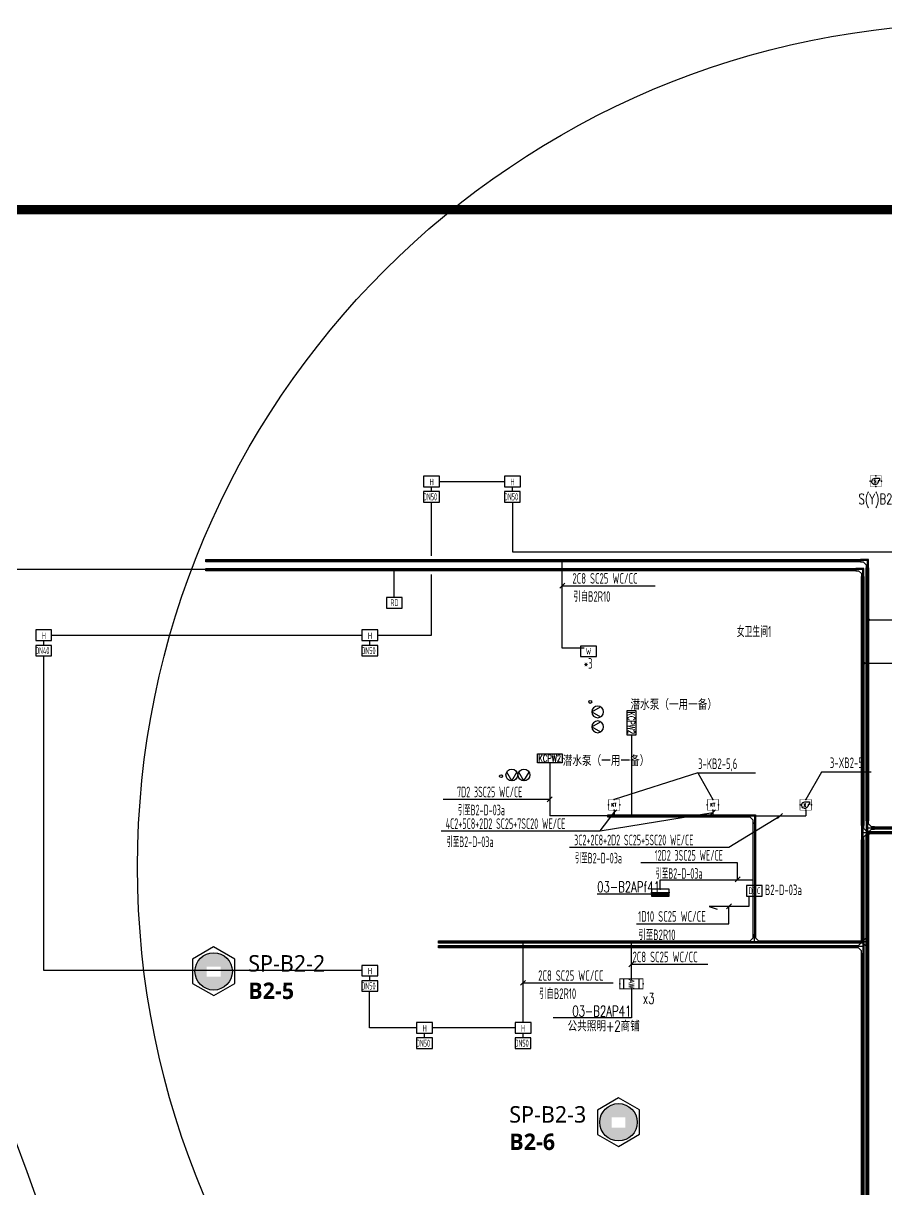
# Model space of a CAD drawing. Extents: x 444086 to 1693832, y -6784 to 371769.
# Drawn here: x 1428649 to 1465352, y 283399 to 332989 of the extents above; entities that cross this region are included whole.
import ezdxf
from ezdxf.enums import TextEntityAlignment as Align

# ---------------------------------------------------------------- set-up
doc = ezdxf.new("R2010")
doc.units = 0
doc.header["$LTSCALE"] = 1000
doc.header["$MEASUREMENT"] = 0
doc.linetypes.add('SZGX_a-zzgr$0$DASHDOT2', pattern=[6, 3, -1.5, 0, -1.5])
doc.layers.get('0').update_dxf_attribs({"color": 1, "linetype": 'CONTINUOUS'})
for name, color, linetype in [('AP', 7, 'CONTINUOUS'), ('CABLETRAY_DOTE', 5, 'CONTINUOUS'), ('CABLETRAY_WEAK', 6, 'CONTINUOUS'), ('T-BAS', 11, 'CONTINUOUS'), ('T-BSA TEXT', 7, '485_LINE'), ('T-I-CHANNELS', 2, 'CONTINUOUS'), ('T-METER DATA', 150, 'C_LINE'), ('T-R-INTEGRATE', 1, 'CONTINUOUS'), ('T-SYSTEM BLOCK', 4, 'CONTINUOUS'), ('T-TEXT', 7, 'CONTINUOUS'), ('WALL', 9, 'CONTINUOUS'), ('WIRE-通讯', 4, 'CONTINUOUS')]:
    doc.layers.add(name, color=color, linetype=linetype)
doc.layers.add('Arc_建筑红线', color=8, linetype='CONTINUOUS', lineweight=40)
doc.styles.add('_TCH_LABEL', font='COMPLEX', dxfattribs={"bigfont": 'GBCBIG'})
doc.styles.add('_TEL_DIM', font='SIMPLEX', dxfattribs={"width": 0.8, "height": 3.5, "bigfont": 'HZTXT'})
doc.styles.add('GBSTYLE', font='gbxwxt.shx', dxfattribs={"width": 0.6, "bigfont": 'gbhzfs.shx'})
doc.styles.add('HZTXT1', font='txtd.shx', dxfattribs={"width": 0.7, "bigfont": 'hztxt.shx'})
doc.styles.get("Standard").update_dxf_attribs({"font": 'GBENOR', "bigfont": 'GBCBIG'})
doc.linetypes.add('485_LINE', pattern='A,25.7,-3.58,["485",Standard,S=2.54,R=0,X=-3.2,Y=-1.27],-3.85', length=33.13)
doc.linetypes.add('C_LINE', pattern='A,25.7,-2.08,["C",Standard,S=2.54,R=0,X=-0.54,Y=-1.27],-2.35', length=30.13)

# ---------------------------------------------------------------- blocks, each defined once
blk = doc.blocks.new('空调抄费表')
at = {"layer": 'T-SYSTEM BLOCK'}
blk.add_lwpolyline([(-338, 0), (338, 0), (338, 450), (-338, 450)], close=True, dxfattribs=at)
at = {"layer": 'T-TEXT', "style": 'GBSTYLE', "width": 0.7}
blk.add_text('H', height=281, dxfattribs=at).set_placement((-84, 63))
blk = doc.blocks.new('*X692')
at = {"color": 0}
for p, q in [((-250, 33), (-183, 100)), ((-250, 68), (-218, 100)), ((-247, 0), (-147, 100)), ((-212, 0), (-112, 100)), ((-177, 0), (-77, 100)), ((-141, 0), (-41, 100)), ((-106, 0), (-6, 100)), ((-71, 0), (29, 100)), ((-35, 0), (65, 100)), ((0, 0), (100, 100)), ((35, 0), (135, 100)), ((71, 0), (171, 100)), ((106, 0), (206, 100)), ((141, 0), (241, 100)), ((177, 0), (250, 73)), ((212, 0), (250, 38)), ((247, 0), (250, 3))]:
    blk.add_line(p, q, dxfattribs=at)
blk = doc.blocks.new('$equip$00001414')
for p, q in [((0.75, 0.6), (-0.75, 0.6)), ((-0.75, 0.6), (-0.75, 0)), ((-0.75, 0.3), (0.75, 0.3)), ((-0.75, 0), (0.75, 0)), ((0.75, 0), (0.75, 0.6))]:
    blk.add_line(p, q)
at = {"const_width": 0.3}
blk.add_lwpolyline([(-0.75, 0.15), (0.75, 0.15)], dxfattribs=at)
for p in [(-0.75, 0.3), (0, 0.6), (0, 0), (0.75, 0.3)]:
    blk.add_point(p)
at = {"xscale": 0.00300000000061118, "yscale": 0.00300000000061118, "zscale": 0.00300000000061118}
blk.add_blockref('*X692', (0, 0), dxfattribs=at)
at = {"style": '_TCH_LABEL', "flags": 9}
blk.add_attdef('A', (0, 0), '', height=0.00002, dxfattribs=at)
blk = doc.blocks.new('$equip_U$00000481(GZ顾恪)')
at = {"const_width": 0.06}
blk.add_lwpolyline([(-0.72, 0.67), (-0.72, -0.67), (0.72, -0.67), (0.72, 0.67)], close=True, dxfattribs=at)
for p in [(-0.72, 0), (0, 0.67), (0.72, 0), (0, -0.67)]:
    blk.add_point(p)
at = {"color": 7, "style": '_TCH_LABEL'}
blk.add_attdef('$TEXT$', text='', height=0.4, dxfattribs=at).set_placement((-0.04, 0), align=Align.MIDDLE_CENTER)
at = {"color": 7, "style": '_TEL_DIM', "flags": 1}
blk.add_attdef('A', text='', height=0.000025, dxfattribs=at).set_placement((0, 0), align=Align.MIDDLE_CENTER)
blk = doc.blocks.new('$equip_U$00000289(PC-201201232)')
at = {"const_width": 0.075}
blk.add_lwpolyline([(-0.9, 1.68), (-0.9, 0), (0.9, 0), (0.9, 1.68)], close=True, dxfattribs=at)
blk.add_lwpolyline([(0.58, 1.3), (0.58, 0.89), (0.37, 0.89, -2.805884), (-0.14, 1.3)], format="xyb", close=True)
for p in [(-0.9, 0.84), (0, 1.68), (0, 0), (0.9, 0.84)]:
    blk.add_point(p)
at = {"color": 7, "style": '_TCH_LABEL'}
blk.add_attdef('$TEXT$', text='', height=0.5, dxfattribs=at).set_placement((-0.15, 0.79), align=Align.MIDDLE_CENTER)
at = {"color": 7, "style": '_TEL_DIM', "flags": 1}
blk.add_attdef('A', text='', height=0.000025, dxfattribs=at).set_placement((0, 0), align=Align.MIDDLE_CENTER)
blk = doc.blocks.new('DDC')
at = {"layer": 'T-SYSTEM BLOCK'}
blk.add_lwpolyline([(-300, -400), (300, -400), (300, 0), (-300, 0)], close=True, dxfattribs=at)
at = {"layer": 'T-TEXT', "style": 'GBSTYLE', "width": 0.7}
blk.add_text('DDC', height=250, dxfattribs=at).set_placement((5, -324), align=Align.CENTER)
blk = doc.blocks.new('14')
at = {"layer": 'T-BAS', "elevation": 0}
blk.add_lwpolyline([(-375, -522), (-375, 522), (0, 522), (0, -522), (-375, -522)], dxfattribs=at)
at = {"layer": 'T-BAS', "color": 7, "style": 'HZTXT1', "width": 0.7}
blk.add_text('KCPW2', height=300, rotation=90, dxfattribs=at).set_placement((-31, -1), align=Align.CENTER)
blk = doc.blocks.new('sb2')
at = {"layer": 'T-BAS'}
for q in [(125, 216), (125, -216)]:
    blk.add_line((-250, 0), q, dxfattribs=at)
blk.add_circle((0, 0), 250, dxfattribs=at)
blk = doc.blocks.new('$equip_U$00000265(GZ顾恪)')
at = {"linetype": 'Continuous'}
for p, q in [((-0.54, 0.7), (-0.54, 0)), ((0.54, 0.7), (0.54, 0))]:
    blk.add_line(p, q, dxfattribs=at)
at = {"const_width": 0.06}
blk.add_lwpolyline([(-0.82, 0.7), (0.82, 0.7), (0.82, 0), (-0.82, 0)], close=True, dxfattribs=at)
for p in [(-0.82, 0.35), (0, 0.7), (0, 0), (0.82, 0.35)]:
    blk.add_point(p)
at = {"color": 7, "style": '_TCH_LABEL'}
blk.add_attdef('$TEXT$', text='', height=0.36, dxfattribs=at).set_placement((-0.004, 0.344), align=Align.MIDDLE_CENTER)
at = {"color": 7, "style": '_TCH_LABEL', "flags": 1}
blk.add_attdef('A', text='', height=0.000025, dxfattribs=at).set_placement((0, 0), align=Align.MIDDLE_CENTER)
blk = doc.blocks.new('A$C78FD1D7B')
at = {"layer": 'T-SYSTEM BLOCK'}
blk.add_lwpolyline([(-300, 0), (300, 0), (300, 400), (-300, 400)], close=True, dxfattribs=at)
at = {"layer": 'T-TEXT', "style": 'GBSTYLE', "width": 0.7}
blk.add_text('RD', height=250, dxfattribs=at).set_placement((-149, 88))
blk = doc.blocks.new('$equip_U$00000228(PC-201201232)')
at = {"const_width": 0.06}
blk.add_lwpolyline([(-0.72, 1.35), (-0.72, 0), (0.72, 0), (0.72, 1.35)], close=True, dxfattribs=at)
blk.add_lwpolyline([(0.47, 1.04), (0.47, 0.71), (0.29, 0.71, -2.805884), (-0.11, 1.04)], format="xyb", close=True)
for p in [(-0.72, 0.67), (0, 1.35), (0, 0), (0.72, 0.67)]:
    blk.add_point(p)
at = {"color": 7, "style": '_TCH_LABEL'}
blk.add_attdef('$TEXT$', text='', height=0.4, dxfattribs=at).set_placement((-0.11, 0.63), align=Align.MIDDLE_CENTER)
at = {"color": 7, "style": '_TCH_LABEL', "flags": 1}
blk.add_attdef('A', text='', height=0.000025, dxfattribs=at).set_placement((0, 0), align=Align.MIDDLE_CENTER)
blk = doc.blocks.new('抄表水表')
at = {"layer": 'T-SYSTEM BLOCK'}
blk.add_lwpolyline([(-338, 0), (338, 0), (338, 450), (-338, 450)], close=True, dxfattribs=at)
at = {"layer": 'T-TEXT', "style": 'GBSTYLE', "width": 0.7}
blk.add_text('W', height=281, dxfattribs=at).set_placement((-113, 83))
blk = doc.blocks.new('A$C191A547F')
at = {"layer": 'T-METER DATA'}
blk.add_blockref('抄表水表', (90742, 39910, 0), dxfattribs=at)
at = {"layer": 'T-BSA TEXT', "linetype": 'ByBlock', "style": 'GBSTYLE', "width": 0.7}
blk.add_text('*3', height=450, dxfattribs=at).set_placement((90546, 39397, 0))

msp = doc.modelspace()

# ---------------------------------------------------------------- hatches: boundary and pattern name
at = {"layer": 'T-TEXT', "linetype": 'ByBlock'}
h = msp.add_hatch(color=256, dxfattribs=at)
edge = h.paths.add_edge_path()
edge.add_arc((1464625, 307606), 37.5, 0, 360)
h = msp.add_hatch(color=256, dxfattribs=at)
edge = h.paths.add_edge_path()
edge.add_arc((1464425, 305761), 37.5, 0, 360)
at = {"layer": 'WALL', "linetype": 'ByBlock'}
h = msp.add_hatch(dxfattribs=at)
h.set_pattern_fill('ESCHER', color=3)
h.set_pattern_definition([(60, (-1440496.316, -2109120.626), (-30.47999999, -7e-09), [27.94, -2.54]), (180, (-1440496.316, -2109120.626), (15.24, -26.3964543), [27.94, -2.54]), (300, (-1440496.316, -2109120.626), (30.47999999, -7e-09), [27.94, -2.54]), (60, (-1440493.776, -2109120.626), (-30.47999999, -7e-09), [5.08, -25.4]), (300, (-1440493.776, -2109120.626), (30.47999999, -7e-09), [5.08, -25.4]), (60, (-1440497.586, -2109118.426), (-30.47999999, -7e-09), [5.08, -25.4]), (180, (-1440497.586, -2109118.426), (15.24, -26.3964543), [5.08, -25.4]), (300, (-1440497.586, -2109122.826), (30.47999999, -7e-09), [5.08, -25.4]), (180, (-1440497.586, -2109122.826), (15.24, -26.3964543), [5.08, -25.4]), (60, (-1440506.476, -2109120.626), (-30.47999999, -7e-09), [5.08, -25.4]), (300, (-1440506.476, -2109120.626), (30.47999999, -7e-09), [5.08, -25.4]), (60, (-1440491.236, -2109129.425), (-30.47999999, -7e-09), [5.08, -25.4]), (180, (-1440491.236, -2109129.425), (15.24, -26.3964543), [5.08, -25.4]), (300, (-1440491.236, -2109111.827), (30.47999999, -7e-09), [5.08, -25.4]), (180, (-1440491.236, -2109111.827), (15.24, -26.3964543), [5.08, -25.4]), (0, (-1440491.236, -2109116.227), (-15.24, 26.3964543), [17.78, -12.7]), (0, (-1440491.236, -2109125.026), (-15.24, 26.3964543), [17.78, -12.7]), (120, (-1440495.046, -2109114.027), (-30.47999999, 7e-09), [17.78, -12.7]), (120, (-1440502.666, -2109118.426), (-30.47999999, 7e-09), [17.78, -12.7]), (240, (-1440502.666, -2109122.826), (15.23999999, -26.3964543), [17.78, -12.7]), (240, (-1440495.046, -2109127.225), (15.23999999, -26.3964543), [17.78, -12.7])])
h.paths.add_polyline_path([(1435955, 292646, 1), (1437547, 292646, 1)])
h.paths.add_polyline_path([(1437046, 292850), (1437046, 292416), (1436458, 292416), (1436458, 292850)], flags=16)
h = msp.add_hatch(dxfattribs=at)
h.set_pattern_fill('ESCHER', color=3)
h.set_pattern_definition([(60, (-1423266.624, -2115540.534), (-30.47999999, -7e-09), [27.94, -2.54]), (180, (-1423266.624, -2115540.534), (15.24, -26.3964543), [27.94, -2.54]), (300, (-1423266.624, -2115540.534), (30.47999999, -7e-09), [27.94, -2.54]), (60, (-1423264.084, -2115540.534), (-30.47999999, -7e-09), [5.08, -25.4]), (300, (-1423264.084, -2115540.534), (30.47999999, -7e-09), [5.08, -25.4]), (60, (-1423267.894, -2115538.334), (-30.47999999, -7e-09), [5.08, -25.4]), (180, (-1423267.894, -2115538.334), (15.24, -26.3964543), [5.08, -25.4]), (300, (-1423267.894, -2115542.733), (30.47999999, -7e-09), [5.08, -25.4]), (180, (-1423267.894, -2115542.733), (15.24, -26.3964543), [5.08, -25.4]), (60, (-1423276.784, -2115540.534), (-30.47999999, -7e-09), [5.08, -25.4]), (300, (-1423276.784, -2115540.534), (30.47999999, -7e-09), [5.08, -25.4]), (60, (-1423261.544, -2115549.332), (-30.47999999, -7e-09), [5.08, -25.4]), (180, (-1423261.544, -2115549.332), (15.24, -26.3964543), [5.08, -25.4]), (300, (-1423261.544, -2115531.735), (30.47999999, -7e-09), [5.08, -25.4]), (180, (-1423261.544, -2115531.735), (15.24, -26.3964543), [5.08, -25.4]), (0, (-1423261.544, -2115536.134), (-15.24, 26.3964543), [17.78, -12.7]), (0, (-1423261.544, -2115544.933), (-15.24, 26.3964543), [17.78, -12.7]), (120, (-1423265.354, -2115533.935), (-30.47999999, 7e-09), [17.78, -12.7]), (120, (-1423272.974, -2115538.334), (-30.47999999, 7e-09), [17.78, -12.7]), (240, (-1423272.974, -2115542.733), (15.23999999, -26.3964543), [17.78, -12.7]), (240, (-1423265.354, -2115547.133), (15.23999999, -26.3964543), [17.78, -12.7])])
h.paths.add_polyline_path([(1453185, 286226, 1), (1454777, 286226, 1)])
h.paths.add_polyline_path([(1454276, 286431), (1454276, 285996), (1453687, 285996), (1453687, 286431)], flags=16)

# ---------------------------------------------------------------- linework, layer by layer
at = {"layer": 'Arc_建筑红线', "color": 20, "linetype": 'SZGX_a-zzgr$0$DASHDOT2', "ltscale": 0.2, "const_width": 400}
msp.add_lwpolyline([(1507132, 303600), (1515132, 311600), (1532552, 311600), (1532552, 325060), (1380092, 325060), (1380092, 311600), (1261882, 311600), (1260632, 309100), (1260632, 224070), (1365922, 224070), (1365922, 129100), (1507132, 129100), (1507132, 303600)], dxfattribs=at)
at = {"layer": 'CABLETRAY_DOTE'}
for p, q in [((1464275, 310124, 0), (1436418, 310124, 0)), ((1464575, 310124, 0), (1464275, 310124, 0)), ((1464575, 309824, 0), (1464575, 310124, 0)), ((1464575, 299051, 0), (1464575, 309824, 0)), ((1459462, 299259, 0), (1453533, 299259, 0)), ((1459462, 299259, 0), (1459762, 299259, 0)), ((1459762, 299259, 0), (1459762, 298959, 0)), ((1464575, 299051, 0), (1464575, 298451, 0)), ((1459762, 298959, 0), (1459762, 294200, 0)), ((1464575, 298751, 0), (1464875, 298751, 0)), ((1464875, 298751, 0), (1471068, 298751, 0)), ((1464575, 293600, 0), (1464575, 298451, 0)), ((1459762, 293900, 0), (1459762, 294200, 0)), ((1464575, 294200, 0), (1464575, 293600, 0)), ((1460062, 293900, 0), (1459462, 293900, 0)), ((1464575, 293900, 0), (1464275, 293900, 0))]:
    msp.add_line(p, q, dxfattribs=at)
at = {"layer": 'CABLETRAY_DOTE', "linetype": 'ByBlock'}
for p, q in [((1464075, 309745, 0), (1436424, 309745, 0)), ((1464375, 309745, 0), (1464075, 309745, 0)), ((1464375, 309445, 0), (1464375, 309745, 0)), ((1464375, 298851, 0), (1464375, 309445, 0)), ((1464375, 298851, 0), (1464375, 298251, 0)), ((1464375, 298551, 0), (1464675, 298551, 0)), ((1464675, 298551, 0), (1471268, 298551, 0)), ((1464375, 294000, 0), (1464375, 298251, 0)), ((1464275, 293900, 0), (1446325, 293900, 0)), ((1464075, 293700, 0), (1446325, 293700, 0)), ((1464375, 293700, 0), (1464075, 293700, 0)), ((1464375, 294000, 0), (1464375, 293400, 0)), ((1464575, 253299, 0), (1464575, 293600, 0)), ((1464375, 253099, 0), (1464375, 293400, 0))]:
    msp.add_line(p, q, dxfattribs=at)
at = {"layer": 'CABLETRAY_WEAK'}
for p, q in [((1436418, 310074, 0), (1436418, 310174, 0)), ((1436418, 310174, 0), (1464275, 310174, 0)), ((1464275, 310074, 0), (1436418, 310074, 0)), ((1464275, 310174, 0), (1464275, 310074, 0)), ((1464625, 310174, 0), (1464275, 310174, 0)), ((1464275, 310174, 0), (1464275, 310074, 0)), ((1464275, 310074, 0), (1464400, 310074, 0)), ((1464400, 310074, 0), (1464525, 309949, 0)), ((1464525, 309949, 0), (1464525, 309824, 0)), ((1464625, 309824, 0), (1464625, 310174, 0)), ((1464525, 309824, 0), (1464625, 309824, 0)), ((1464525, 309824, 0), (1464625, 309824, 0)), ((1464525, 299051, 0), (1464525, 309824, 0)), ((1464625, 309824, 0), (1464625, 299051, 0)), ((1453533, 299209, 0), (1453533, 299309, 0)), ((1453533, 299309, 0), (1459462, 299309, 0)), ((1459462, 299209, 0), (1453533, 299209, 0)), ((1459462, 299309, 0), (1459462, 299209, 0)), ((1459462, 299309, 0), (1459812, 299309, 0)), ((1459462, 299209, 0), (1459462, 299309, 0)), ((1459587, 299209, 0), (1459462, 299209, 0)), ((1459712, 299084, 0), (1459587, 299209, 0)), ((1459712, 298959, 0), (1459712, 299084, 0)), ((1459812, 299309, 0), (1459812, 298959, 0)), ((1464625, 299051, 0), (1464525, 299051, 0)), ((1464525, 299051, 0), (1464525, 298451, 0)), ((1464625, 299051, 0), (1464525, 299051, 0)), ((1464625, 298926, 0), (1464625, 299051, 0)), ((1459712, 294200, 0), (1459712, 298959, 0)), ((1459712, 298959, 0), (1459812, 298959, 0)), ((1459812, 298959, 0), (1459712, 298959, 0)), ((1459812, 298959, 0), (1459812, 294200, 0)), ((1464750, 298801, 0), (1464625, 298926, 0)), ((1464625, 298576, 0), (1464750, 298701, 0)), ((1464625, 298451, 0), (1464625, 298576, 0)), ((1464875, 298801, 0), (1464750, 298801, 0)), ((1464750, 298701, 0), (1464875, 298701, 0)), ((1464875, 298701, 0), (1464875, 298801, 0)), ((1464875, 298801, 0), (1471068, 298801, 0)), ((1464875, 298701, 0), (1464875, 298801, 0)), ((1471068, 298701, 0), (1464875, 298701, 0)), ((1464525, 298451, 0), (1464625, 298451, 0)), ((1464525, 293600, 0), (1464525, 298451, 0)), ((1464525, 298451, 0), (1464625, 298451, 0)), ((1464625, 298451, 0), (1464625, 293600, 0)), ((1459587, 293950, 0), (1459712, 294075, 0)), ((1459812, 294200, 0), (1459712, 294200, 0)), ((1459712, 294075, 0), (1459712, 294200, 0)), ((1459712, 294200, 0), (1459812, 294200, 0)), ((1459812, 294200, 0), (1459812, 294075, 0)), ((1459812, 294075, 0), (1459937, 293950, 0)), ((1464400, 293950, 0), (1464525, 294075, 0)), ((1464525, 294075, 0), (1464525, 294200, 0)), ((1464525, 294200, 0), (1464625, 294200, 0)), ((1464625, 294200, 0), (1464625, 293600, 0)), ((1459462, 293850, 0), (1459462, 293950, 0)), ((1459462, 293950, 0), (1459587, 293950, 0)), ((1460062, 293850, 0), (1459462, 293850, 0)), ((1459937, 293950, 0), (1460062, 293950, 0)), ((1460062, 293950, 0), (1460062, 293850, 0)), ((1464275, 293850, 0), (1464275, 293950, 0)), ((1464275, 293950, 0), (1464400, 293950, 0)), ((1464400, 293850, 0), (1464275, 293850, 0)), ((1464525, 293725, 0), (1464400, 293850, 0)), ((1464525, 293600, 0), (1464525, 293725, 0)), ((1464625, 293600, 0), (1464525, 293600, 0)), ((1464625, 293600, 0), (1464525, 293600, 0))]:
    msp.add_line(p, q, dxfattribs=at)
at = {"layer": 'CABLETRAY_WEAK', "linetype": 'ByBlock'}
for p, q in [((1446325, 293850, 0), (1446325, 293950, 0)), ((1446325, 293950, 0), (1459587, 293950, 0)), ((1446325, 293950, 0), (1446325, 293850, 0)), ((1464275, 293850, 0), (1446325, 293850, 0)), ((1459937, 293950, 0), (1464275, 293950, 0)), ((1464525, 253299, 0), (1464525, 293600, 0)), ((1464625, 293600, 0), (1464625, 253299, 0))]:
    msp.add_line(p, q, dxfattribs=at)
at = {"layer": 'T-BAS', "linetype": 'ByBlock'}
for p, q in [((1454537, 302700, 0), (1454537, 299309)), ((1451055, 301525, 0), (1451055, 299259, 0)), ((1457357, 301090), (1459817, 301090)), ((1464728, 301130), (1462625, 301130)), ((1453533, 299259), (1451055, 299259)), ((1453800, 299509), (1453800, 299309)), ((1455758, 296147), (1455758, 296547)), ((1455758, 296547), (1459712, 296547)), ((1453078, 295949), (1455383, 295949))]:
    msp.add_line(p, q, dxfattribs=at)
at = {"layer": 'T-BAS'}
for p, q in [((1457357, 301090), (1453800, 299959)), ((1457357, 301090), (1458001, 299959)), ((1462625, 301130), (1461948, 299959)), ((1458001, 299509), (1458001, 299309)), ((1459762, 299259, 0), (1461948, 299259, 0)), ((1461948, 299509), (1461948, 299259))]:
    msp.add_line(p, q, dxfattribs=at)
at = {"layer": 'T-BAS', "color": 1, "linetype": 'ByBlock'}
for p, q in [((1459525, 295851), (1459525, 295409)), ((1459525, 295409), (1457834, 295409)), ((1457834, 295409), (1458173, 295291))]:
    msp.add_line(p, q, dxfattribs=at)
at = {"layer": 'T-BAS'}
for centre in [(1452779, 304112, 0), (1448980, 300954, 0)]:
    msp.add_circle(centre, 61.5, dxfattribs=at)
at = {"layer": 'T-BSA TEXT', "linetype": 'ByBlock'}
for p, q in [((1451484, 308952), (1451696, 309164)), ((1451590, 309058), (1455538, 309058)), ((1450949, 299866, 0), (1451161, 300078, 0)), ((1446521, 299972, 0), (1451055, 299972, 0)), ((1453206, 298622), (1453800, 299409)), ((1453206, 298622), (1458001, 299409)), ((1453694, 299303), (1453906, 299515)), ((1457895, 299303), (1458108, 299515)), ((1458671, 297926), (1460855, 299259, 0)), ((1460749, 299153, 0), (1460961, 299365, 0)), ((1446434, 298622), (1453206, 298622)), ((1451899, 297926), (1458671, 297926)), ((1454935, 297273), (1459038, 297273)), ((1459038, 297273), (1459038, 296547)), ((1458951, 296459), (1459163, 296672)), ((1458573, 295303), (1458785, 295515)), ((1458679, 294665), (1458679, 295409)), ((1454748, 294665), (1458679, 294665)), ((1454427, 292844), (1454639, 293057)), ((1454533, 292951), (1457779, 292951)), ((1449813, 292053, 0), (1450025, 292265, 0)), ((1449919, 292159, 0), (1453751, 292159, 0))]:
    msp.add_line(p, q, dxfattribs=at)
at = {"layer": 'T-I-CHANNELS', "linetype": 'ByBlock'}
for p, q in [((1436424, 309695, 0), (1436424, 309795, 0)), ((1436424, 309795, 0), (1464075, 309795, 0)), ((1464075, 309695, 0), (1436424, 309695, 0)), ((1464075, 309795, 0), (1464075, 309695, 0)), ((1464425, 309795, 0), (1464075, 309795, 0)), ((1464075, 309795, 0), (1464075, 309695, 0)), ((1464075, 309695, 0), (1464200, 309695, 0)), ((1464200, 309695, 0), (1464325, 309570, 0)), ((1464325, 309570, 0), (1464325, 309445, 0)), ((1464325, 309445, 0), (1464425, 309445, 0)), ((1464325, 309445, 0), (1464425, 309445, 0)), ((1464325, 298851, 0), (1464325, 309445, 0)), ((1464425, 309445, 0), (1464425, 309795, 0)), ((1464425, 309445, 0), (1464425, 298851, 0)), ((1464425, 298851, 0), (1464325, 298851, 0)), ((1464325, 298851, 0), (1464325, 298251, 0)), ((1464425, 298851, 0), (1464325, 298851, 0)), ((1464425, 298726, 0), (1464425, 298851, 0)), ((1464550, 298601, 0), (1464425, 298726, 0)), ((1464675, 298601, 0), (1464550, 298601, 0)), ((1464675, 298501, 0), (1464675, 298601, 0)), ((1464675, 298601, 0), (1471268, 298601, 0)), ((1464675, 298501, 0), (1464675, 298601, 0)), ((1464325, 298251, 0), (1464425, 298251, 0)), ((1464325, 294000, 0), (1464325, 298251, 0)), ((1464325, 298251, 0), (1464425, 298251, 0)), ((1464425, 298376, 0), (1464550, 298501, 0)), ((1464425, 298251, 0), (1464425, 298376, 0)), ((1464425, 298251, 0), (1464425, 294000, 0)), ((1464550, 298501, 0), (1464675, 298501, 0)), ((1471268, 298501, 0), (1464675, 298501, 0)), ((1446325, 293650, 0), (1446325, 293750, 0)), ((1446325, 293750, 0), (1464075, 293750, 0)), ((1446325, 293750, 0), (1446325, 293650, 0)), ((1464075, 293650, 0), (1446325, 293650, 0)), ((1464075, 293650, 0), (1464075, 293750, 0)), ((1464075, 293750, 0), (1464200, 293750, 0)), ((1464200, 293650, 0), (1464075, 293650, 0)), ((1464200, 293750, 0), (1464325, 293875, 0)), ((1464325, 293525, 0), (1464200, 293650, 0)), ((1464325, 293875, 0), (1464325, 294000, 0)), ((1464325, 294000, 0), (1464425, 294000, 0)), ((1464425, 294000, 0), (1464325, 294000, 0)), ((1464425, 294000, 0), (1464425, 293400, 0)), ((1464325, 293400, 0), (1464325, 293525, 0)), ((1464325, 253099, 0), (1464325, 293400, 0)), ((1464425, 293400, 0), (1464325, 293400, 0)), ((1464425, 293400, 0), (1464425, 253099, 0))]:
    msp.add_line(p, q, dxfattribs=at)
at = {"layer": 'T-METER DATA'}
for p, q in [((1446357, 313493), (1449127, 313493)), ((1446019, 310328), (1446019, 312613)), ((1449465, 312613), (1449465, 310499)), ((1449465, 310499), (1470229, 310499)), ((1446019, 306948), (1446019, 309533)), ((1429854, 306948), (1443063, 306948)), ((1443738, 306948), (1446019, 306948)), ((1429516, 292678), (1429516, 306069)), ((1449919, 290468), (1449919, 293850, 0)), ((1443063, 292678), (1429516, 292678)), ((1449581, 290243), (1446060, 290243))]:
    msp.add_line(p, q, dxfattribs=at)
at = {"layer": 'T-METER DATA', "linetype": 'ByBlock'}
for p, q in [((1451590, 306402), (1451590, 310151)), ((1452525, 306402), (1451590, 306402)), ((1454533, 292320, 0), (1454533, 293850, 0)), ((1454533, 291900, 0), (1454533, 290671, 0)), ((1454533, 290671, 0), (1451200, 290671))]:
    msp.add_line(p, q, dxfattribs=at)
at = {"layer": 'T-METER DATA'}
msp.add_lwpolyline([(1445385, 290243), (1443390, 290243), (1443390, 291798)], dxfattribs=at)
at = {"layer": 'T-R-INTEGRATE', "color": 4}
for p, q in [((1436424, 309745, 0), (1427787, 309745)), ((1444437, 308550, 0), (1444437, 309695))]:
    msp.add_line(p, q, dxfattribs=at)
at = {"layer": 'T-R-INTEGRATE'}
for centre, radius in [((1469404, 297096), 35893), ((1374018, 264073), 58324)]:
    msp.add_circle(centre, radius, dxfattribs=at)
at = {"layer": 'T-SYSTEM BLOCK'}
for p, q in [((1446019, 313063), (1446019, 313268)), ((1449465, 313063), (1449465, 313268)), ((1429516, 306519), (1429516, 306723)), ((1443400, 306519), (1443400, 306723)), ((1443400, 292248), (1443400, 292453)), ((1445722, 289813), (1445722, 290018)), ((1449919, 289813), (1449919, 290018))]:
    msp.add_line(p, q, dxfattribs=at)
for points in [[(1445682, 312613), (1446357, 312613), (1446357, 313063), (1445682, 313063)], [(1449127, 312613), (1449802, 312613), (1449802, 313063), (1449127, 313063)], [(1429179, 306069), (1429854, 306069), (1429854, 306519), (1429179, 306519)], [(1443063, 306069), (1443738, 306069), (1443738, 306519), (1443063, 306519)], [(1443063, 291798), (1443738, 291798), (1443738, 292248), (1443063, 292248)], [(1445385, 289363), (1446060, 289363), (1446060, 289813), (1445385, 289813)], [(1449581, 289363), (1450256, 289363), (1450256, 289813), (1449581, 289813)]]:
    msp.add_lwpolyline(points, close=True, dxfattribs=at)
at = {"layer": 'T-TEXT', "linetype": 'ByBlock'}
for p, q in [((1464625, 307606), (1470096, 307606)), ((1464425, 305761), (1470096, 305761))]:
    msp.add_line(p, q, dxfattribs=at)
for centre in [(1464625, 307606), (1464425, 305761)]:
    msp.add_circle(centre, 37.5, dxfattribs=at)
at = {"layer": 'WALL', "color": 3, "linetype": 'ByBlock'}
for points in [[(1437649, 292135), (1437647, 293170), (1436749, 293686), (1435853, 293166), (1435856, 292130), (1436754, 291615)], [(1454879, 285715), (1454876, 286750), (1453978, 287266), (1453083, 286746), (1453085, 285710), (1453983, 285195)]]:
    msp.add_lwpolyline(points, close=True, dxfattribs=at)
for centre in [(1436751, 292646), (1453981, 286226)]:
    msp.add_circle(centre, 796, dxfattribs=at)
at = {"layer": 'WIRE-通讯'}
msp.add_line((1437435, 309792), (1446175, 309792, 0), dxfattribs=at)

# ---------------------------------------------------------------- block references
at = {"layer": 'T-BAS', "linetype": 'ByBlock'}
for name, p, xscale, yscale, zscale, values in [('$equip_U$00000228(PC-201201232)', (1464936, 313282, 0), 334.3239227582235, 334.3239227582235, 334.3239227582235, {'$TEXT$': 'S'}), ('$equip_U$00000481(GZ顾恪)', (1453800, 299734), 334.3239227582235, 334.3239227582235, 334.3239227582235, {'$TEXT$': 'KT'}), ('$equip_U$00000481(GZ顾恪)', (1458001, 299734), 334.3239227582235, 334.3239227582235, 334.3239227582235, {'$TEXT$': 'KT'}), ('$equip_U$00000289(PC-201201232)', (1461948, 299509), 267.4591381880455, 267.4591381880455, 267.4591381880455, {'$TEXT$': 'X'})]:
    msp.add_blockref(name, p, dxfattribs=dict(at, xscale=xscale, yscale=yscale, zscale=zscale)).add_auto_attribs(values)
at = {"layer": 'T-BAS', "xscale": -1, "rotation": 179.9999437576611}
for p in [(1453094, 303688), (1453094, 303052)]:
    msp.add_blockref('sb2', p, dxfattribs=at)
at = {"layer": 'T-BAS'}
for name, p, rotation in [('14', (1454350, 303222), 180), ('14', (1451055, 301525), 270), ('sb2', (1449440, 301003, 0), 90.00005624233887), ('sb2', (1449958, 301003, 0), 90.00005624233887)]:
    msp.add_blockref(name, p, dxfattribs=dict(at, rotation=rotation))
at = {"layer": 'T-BAS', "linetype": 'ByBlock', "xscale": 500, "yscale": 500}
msp.add_blockref('$equip$00001414', (1455758, 295847), dxfattribs=at)
at = {"layer": 'T-BAS', "linetype": 'ByBlock', "xscale": 1.125, "yscale": 1.125, "zscale": 1.125}
msp.add_blockref('DDC', (1459762, 296301), dxfattribs=at)
at = {"layer": 'T-METER DATA'}
for name, p in [('空调抄费表', (1446019, 313268)), ('空调抄费表', (1449465, 313268)), ('空调抄费表', (1429516, 306723)), ('空调抄费表', (1443400, 306723)), ('A$C191A547F', (1361960, 266130, 0)), ('空调抄费表', (1443400, 292453)), ('空调抄费表', (1445722, 290018)), ('空调抄费表', (1449919, 290018))]:
    msp.add_blockref(name, p, dxfattribs=at)
at = {"layer": 'T-METER DATA', "linetype": 'ByBlock'}
ref = msp.add_blockref('$equip_U$00000265(GZ顾恪)', (1454533, 292320, 0), dxfattribs=dict(at, xscale=600, yscale=600, zscale=600, rotation=179.9999999971541))
ref.add_attrib('$TEXT$', 'AW', dxfattribs={"layer": '0', "color": 7, "height": 216, "rotation": 270, "style": '_TCH_LABEL'}).set_placement((1454535, 292114, 0), align=Align.MIDDLE_CENTER)
at = {"layer": 'WIRE-通讯', "xscale": 1.125, "yscale": 1.125, "zscale": 1.125}
msp.add_blockref('A$C78FD1D7B', (1444437, 308100, 0), dxfattribs=at)

# ---------------------------------------------------------------- texts
at = {"linetype": 'ByBlock', "style": 'GBSTYLE', "width": 0.7}
msp.add_text('女卫生间1', height=475.6, dxfattribs=at).set_placement((1459013, 306866, 0))
at = {"layer": 'AP', "color": 3, "char_height": 700, "attachment_point": 1}
for s, insert in [('{\\fMicrosoft YaHei|b0|i0|c134|p34;SP-B2-2\\P\\fMicrosoft YaHei|b1|i0|c134|p34;\\C1;B2-5}', (1438223, 293338)), ('{\\fMicrosoft YaHei|b0|i0|c134|p34;SP-B2-3\\P\\fMicrosoft YaHei|b1|i0|c134|p34;\\C1;B2-6}', (1449332, 286911))]:
    msp.add_mtext_dynamic_manual_height_columns(s, width=3644.11, gutter_width=12.5, heights=[0], dxfattribs=dict(at, insert=insert))
at = {"layer": 'T-BAS', "style": 'HZTXT1', "width": 0.7}
for s, p in [('S(Y)B2-5', (1464195, 312523, 0)), ('潜水泵（一用一备）', (1454489, 303775, 0)), ('潜水泵（一用一备）', (1451606, 301388, 0))]:
    msp.add_text(s, height=450, dxfattribs=at).set_placement(p)
at = {"layer": 'T-BAS', "linetype": 'ByBlock', "width": 0.7}
for s, style, p in [('3-KB2-5,6', 'GBSTYLE', (1457368, 301257, 0)), ('3-XB2-5', 'GBSTYLE', (1462977, 301298)), ('03-B2APf41', 'HZTXT1', (1453072, 296016))]:
    msp.add_text(s, height=450, dxfattribs=dict(at, style=style)).set_placement(p)
at = {"layer": 'T-BSA TEXT', "linetype": 'ByBlock', "style": 'GBSTYLE'}
for s, width, p in [('2C8 SC25 WC/CC', 0.7, (1452019, 309144)), ('引自B2R10', 0.7, (1452056, 308373)), ('7D2 3SC25 WC/CE ', 0.6, (1447108, 300058, 0)), ('引至B2-D-03a', 0.6, (1447145, 299288, 0)), ('4C2+5C8+2D2 SC25+7SC20 WE/CE ', 0.6, (1446625, 298708)), ('引至B2-D-03a', 0.6, (1446661, 297937)), ('3C2+2C8+2D2 SC25+5SC20 WE/CE ', 0.6, (1452090, 298012)), ('引至B2-D-03a', 0.6, (1452127, 297241)), ('12D2 3SC25 WE/CE ', 0.6, (1455522, 297359)), ('引至B2-D-03a', 0.6, (1455558, 296588)), ('1D10 SC25 WC/CE ', 0.7, (1454815, 294760)), ('引至B2R10', 0.7, (1454826, 293980)), ('2C8 SC25 WC/CC', 0.7, (1454576, 293037)), ('2C8 SC25 WC/CC', 0.7, (1450563, 292245, 0)), ('引自B2R10', 0.7, (1450599, 291474, 0))]:
    msp.add_text(s, height=450, dxfattribs=dict(at, width=width)).set_placement(p)
at = {"layer": 'T-BSA TEXT', "color": 6, "linetype": 'ByBlock', "style": 'GBSTYLE', "width": 0.7}
msp.add_text('B2-D-03a', height=450, dxfattribs=at).set_placement((1460213, 295892, 0))
at = {"layer": 'T-METER DATA', "linetype": 'ByBlock', "style": 'HZTXT1', "width": 0.7}
for s, p in [('x3', (1455017, 291272, 0)), ('03-B2AP41', (1452015, 290729)), ('公共照明+2商铺', (1451813, 290095, 0))]:
    msp.add_text(s, height=450, dxfattribs=at).set_placement(p)
at = {"layer": 'T-SYSTEM BLOCK', "color": 0, "style": 'GBSTYLE', "width": 0.6}
for s, p in [('DN50', (1445659, 312689)), ('DN50', (1449105, 312689)), ('DN40', (1429156, 306145)), ('DN50', (1443040, 306145)), ('DN50', (1443040, 291875)), ('DN50', (1445362, 289439)), ('DN50', (1449559, 289439))]:
    msp.add_text(s, height=300, dxfattribs=at).set_placement(p)

doc.saveas('drawing.dxf')
